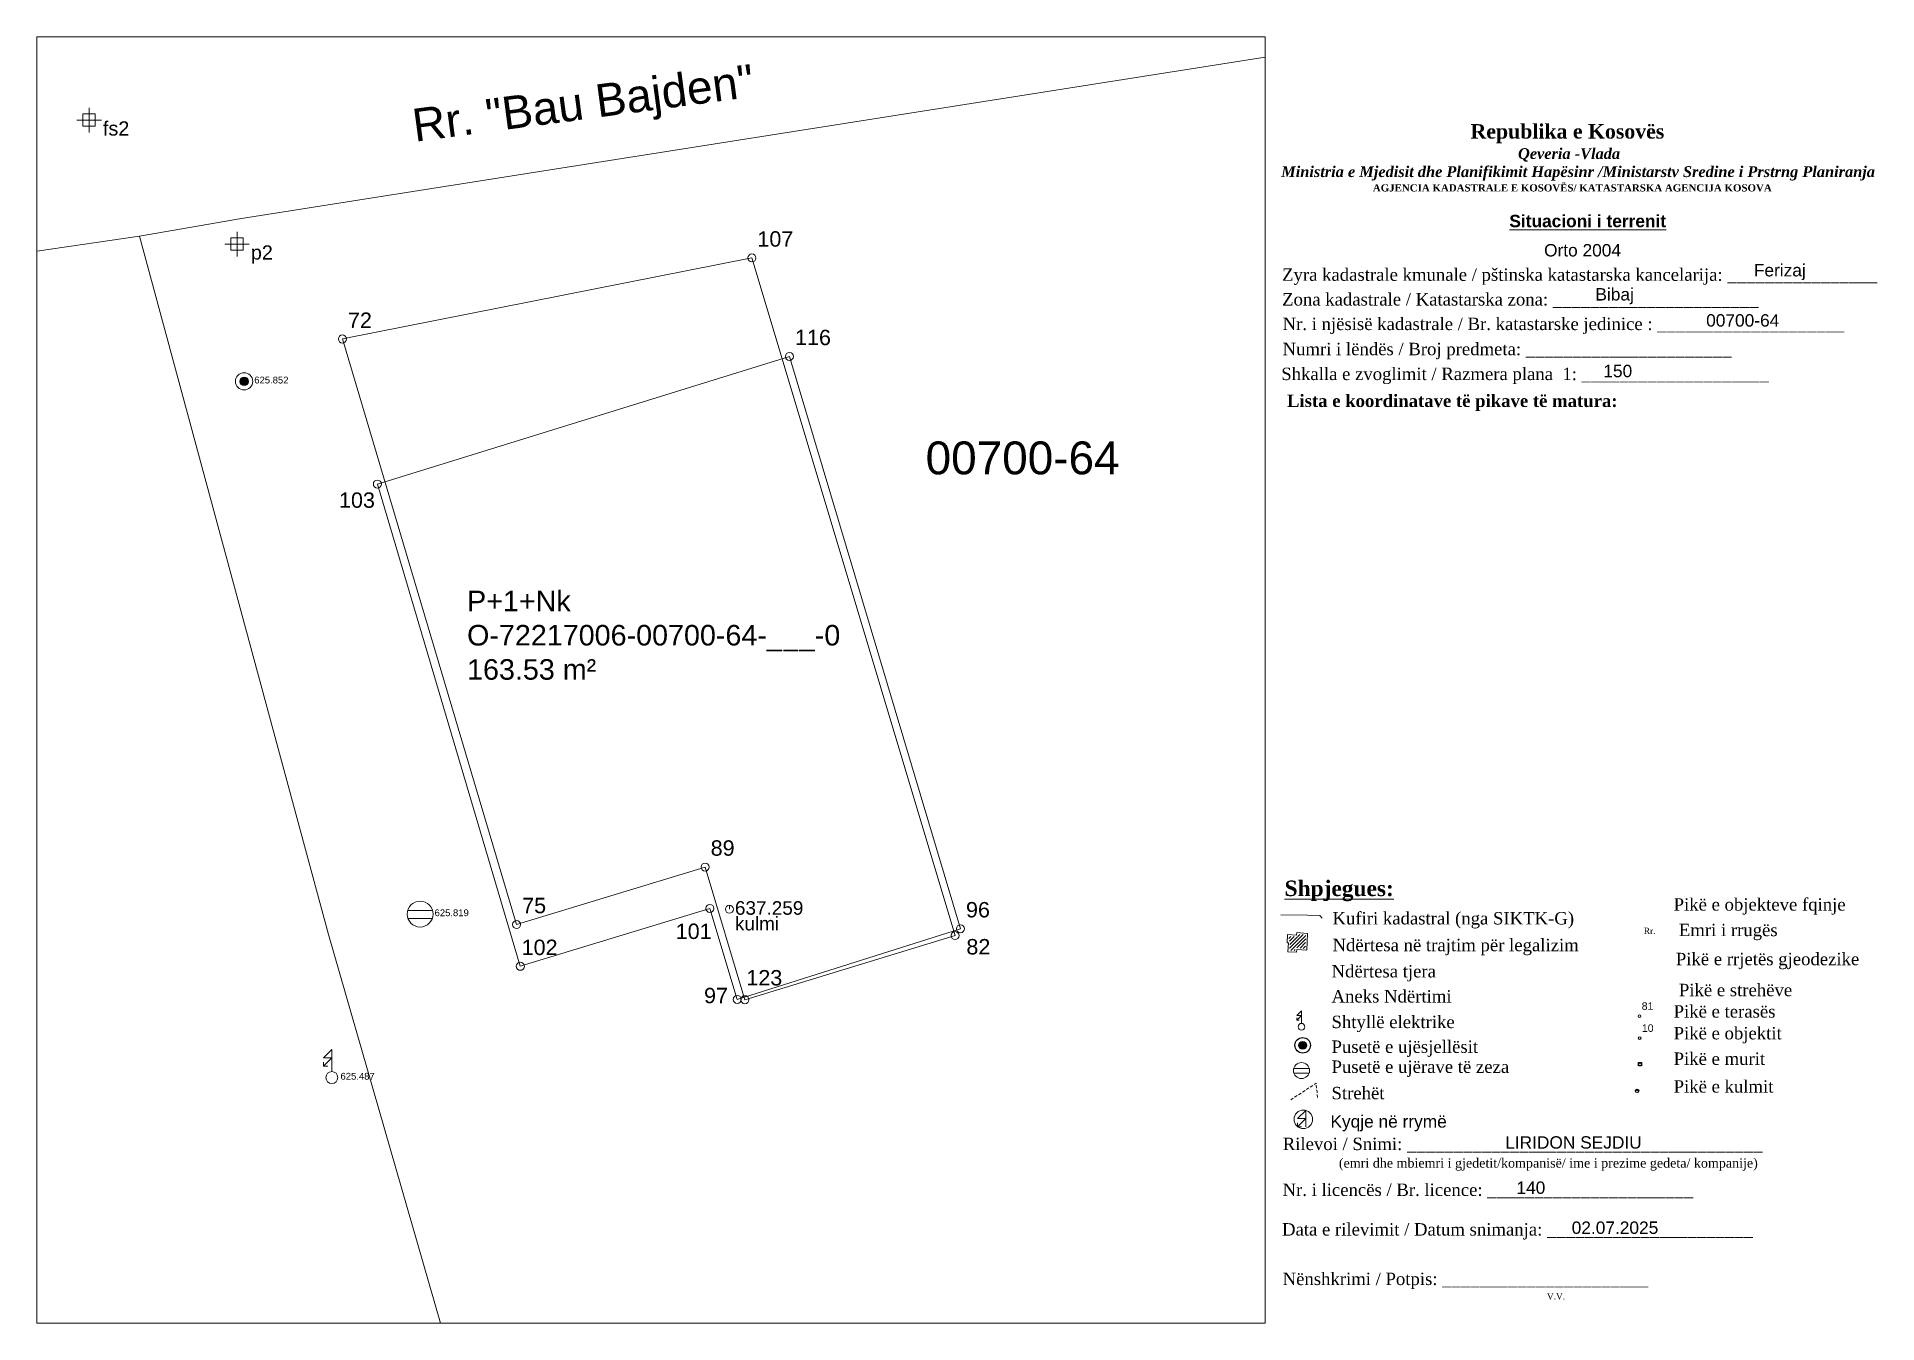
# Paper-space layout 'Layout1' of a CAD drawing. Header units: metres, sheet in millimetres. Extents: x 0 to 297, y 0 to 208.
# The model-space entities are those that its viewports show. They can reach past a viewport. Long polylines and large blocks are cut down to what shows.
import ezdxf

# ---------------------------------------------------------------- set-up
doc = ezdxf.new("R2010")
doc.units = ezdxf.units.M
doc.linetypes.add('DASHED', pattern=[0.75, 0.5, -0.25])
doc.layers.get('0').update_dxf_attribs({"lineweight": 0})
for name, color, linetype, lineweight in [('Etazha 0 pikat', 1, 'Continuous', 0), ('Etazha 0 terasa', 6, 'Continuous', 0), ('kati 0', 1, 'Continuous', 0), ('kati 0 fasada', 6, 'Continuous', 0), ('kati 0 pikat', 1, 'Continuous', 0), ('Korniza e jashtme', 7, 'Continuous', 0), ('KULMI', 10, 'Continuous', 0), ('kyqje ujselles', 5, 'Continuous', 0), ('kyqje-rryme', 1, 'Continuous', 0), ('label', 1, 'Continuous', 0), ('Nr Parceles Baze', 7, 'Continuous', 0), ('Parc-Kojshi', 251, 'Continuous', 0), ('Parcela Baze', 7, 'Continuous', 0), ('Parcela kadastrale', 7, 'Continuous', 0), ('Puset fekali', 30, 'Continuous', 0), ('rrjet', 7, 'Continuous', 0), ('Shtyll elektrike', 7, 'Continuous', 0), ('streha', 233, 'Continuous', 0), ('streha pikat', 233, 'Continuous', 0)]:
    doc.layers.add(name, color=color, linetype=linetype, lineweight=lineweight)
doc.styles.get("Standard").update_dxf_attribs({"font": 'arial.ttf'})

# ---------------------------------------------------------------- blocks, each defined once
blk = doc.blocks.new('*X0')
for p, q in [((69.5, 22.78), (70, 22.78)), ((69.5, 22.75), (70, 22.75)), ((69.5, 22.72), (70, 22.72)), ((69.51, 22.81), (69.99, 22.81)), ((69.51, 22.69), (69.99, 22.69)), ((69.52, 22.84), (69.98, 22.84)), ((69.52, 22.66), (69.98, 22.66)), ((69.53, 22.88), (69.97, 22.88)), ((69.53, 22.62), (69.97, 22.62)), ((69.55, 22.91), (69.95, 22.91)), ((69.55, 22.59), (69.95, 22.59)), ((69.58, 22.94), (69.92, 22.94)), ((69.58, 22.56), (69.92, 22.56)), ((69.63, 22.97), (69.87, 22.97)), ((69.63, 22.53), (69.87, 22.53))]:
    blk.add_line(p, q)
blk = doc.blocks.new('Drill Hole')
at = {"color": 0, "linetype": 'ByBlock', "lineweight": -2}
for radius in [0.05, 0.025]:
    blk.add_circle((0, 0), radius, dxfattribs=at)
at = {"color": 0, "linetype": 'ByBlock', "lineweight": -2, "xscale": 0.1000000000000227, "yscale": 0.1000000000000227, "zscale": 0.1000000000000227}
blk.add_blockref('*X0', (-6.975, -2.275), dxfattribs=at)
blk = doc.blocks.new('Settling Basin - PK ujrat e zeza')
at = {"color": 21, "lineweight": 0, "flags": 128}
for points in [[(-0.95, 0.27), (0.96, 0.27)], [(-0.95, -0.33), (0.96, -0.33)]]:
    blk.add_lwpolyline(points, dxfattribs=at)
at = {"color": 21, "lineweight": 0}
blk.add_circle((0, 0), 1, dxfattribs=at)
blk = doc.blocks.new('Puset_Kan_Atmosferik')
blk.add_blockref('Settling Basin - PK ujrat e zeza', (0, 0))
blk = doc.blocks.new('Pole electricity_ Shtyllë Elekrike Druri - tension i lartë')
at = {"color": 1, "linetype": 'ByBlock', "lineweight": 0, "flags": 128}
for points in [[(0, 0.5), (0, 2.35), (-0.7, 1.65), (0, 1.65), (-0.7, 0.95)], [(-0.35, 0.95), (-0.7, 0.95), (-0.7, 1.3)]]:
    blk.add_lwpolyline(points, dxfattribs=at)
at = {"color": 1, "linetype": 'ByBlock', "lineweight": 0}
blk.add_circle((0, 0), 0.5, dxfattribs=at)
blk = doc.blocks.new('Shtylle_Elekrike_Druri')
at = {"color": 1, "lineweight": 0}
blk.add_blockref('Pole electricity_ Shtyllë Elekrike Druri - tension i lartë', (0, 0), dxfattribs=at)
blk = doc.blocks.new('*U24')
at = {"color": 0, "linetype": 'ByBlock', "lineweight": -2, "transparency": 16777216}
blk.add_line((0, 0), (0, 0), dxfattribs=at)
blk.add_circle((0, 0), 0.5, dxfattribs=at)
blk = doc.blocks.new('*U25', base_point=(344.98, 90.05, 619.9))
at = {"layer": 'Etazha 0 terasa', "linetype": 'ByBlock', "insert": (345.34, 91.04), "char_height": 1.217, "attachment_point": 7}
blk.add_mtext('81', dxfattribs=at)
blk = doc.blocks.new('*U26', base_point=(344.98, 90.05, 619.9))
at = {"layer": 'Etazha 0 terasa', "linetype": 'ByBlock', "lineweight": -2}
blk.add_blockref('*U25', (344.98, 90.05, 619.9), dxfattribs=at)
blk = doc.blocks.new('*U27', base_point=(344.98, 90.05, 619.9))
at = {"layer": 'Etazha 0 terasa', "linetype": 'ByBlock', "lineweight": -2}
blk.add_blockref('*U26', (344.98, 90.05, 619.9), dxfattribs=at)
at = {"layer": 'Etazha 0 terasa', "linetype": 'ByBlock', "lineweight": -2, "xscale": 0.4424959465003713, "yscale": 0.4424959465003713, "zscale": 0.4424959465003713}
blk.add_blockref('*U24', (344.98, 90.05, 619.9), dxfattribs=at)
blk = doc.blocks.new('*U28', base_point=(342.04, 86.06, 620.6))
at = {"layer": 'Etazha 0 pikat', "linetype": 'ByBlock', "insert": (342.4, 87.06), "char_height": 1.217, "attachment_point": 7}
blk.add_mtext('10', dxfattribs=at)
blk = doc.blocks.new('*U29', base_point=(342.04, 86.06, 620.6))
at = {"layer": 'Etazha 0 pikat', "linetype": 'ByBlock', "lineweight": -2}
blk.add_blockref('*U28', (342.04, 86.06, 620.6), dxfattribs=at)
blk = doc.blocks.new('*U30', base_point=(342.04, 86.06, 620.6))
at = {"layer": 'Etazha 0 pikat', "linetype": 'ByBlock', "lineweight": -2, "xscale": 0.4424959465003713, "yscale": 0.4424959465003713, "zscale": 0.4424959465003713}
blk.add_blockref('*U24', (342.04, 86.06, 620.6), dxfattribs=at)
at = {"layer": 'Etazha 0 pikat', "linetype": 'ByBlock', "lineweight": -2}
blk.add_blockref('*U29', (342.04, 86.06, 620.6), dxfattribs=at)
blk = doc.blocks.new('*U31')
at = {"color": 0, "linetype": 'ByBlock', "lineweight": -2, "transparency": 16777216}
blk.add_line((0, 0), (0, 0.5), dxfattribs=at)
blk.add_lwpolyline([(-0.5, -0.5), (-0.5, 0.5), (0.5, 0.5), (0.5, -0.5)], close=True, dxfattribs=at)
blk = doc.blocks.new('*U32')
at = {"color": 0, "linetype": 'ByBlock', "lineweight": -2, "transparency": 16777216}
blk.add_line((0, 0), (0, 0.5), dxfattribs=at)
blk.add_circle((0, 0), 0.5, dxfattribs=at)
blk = doc.blocks.new('kkyqje-rryme')
at = {"color": 1, "linetype": 'ByBlock', "lineweight": 0, "flags": 128}
for points in [[(0.036, -0.117), (0.036, 0.14), (-0.093, 0.011), (0.036, 0.011), (-0.093, -0.118)], [(-0.029, -0.118), (-0.093, -0.118), (-0.093, -0.053)]]:
    blk.add_lwpolyline(points, dxfattribs=at)
at = {"color": 1, "linetype": 'ByBlock', "lineweight": 0}
blk.add_circle((0, 0), 0.145, dxfattribs=at)
blk = doc.blocks.new('*U34', base_point=(330.34, 61.08, 601.69))
at = {"layer": 'kyqje-rryme', "linetype": 'ByBlock', "lineweight": -2, "xscale": 10.36363566774858, "yscale": 10.36363566774858, "zscale": 10.36363566774858}
blk.add_blockref('kkyqje-rryme', (330.34, 61.08, 601.69), dxfattribs=at)
blk = doc.blocks.new('*U42', base_point=(7516676.879, 4692408.06, 625.487))
at = {"layer": 'Shtyll elektrike', "color": 0, "linetype": 'ByBlock', "lineweight": -2, "xscale": 0.2894736842483524, "yscale": 0.2894736842483524, "zscale": 0.2894736842483524}
blk.add_blockref('Shtylle_Elekrike_Druri', (7516676.879, 4692408.06, 625.487), dxfattribs=at)
at = {"layer": 'label', "linetype": 'ByBlock', "insert": (7516677.09, 4692408.09, 625.487), "char_height": 0.165, "attachment_point": 4}
blk.add_mtext('{\\C256;625.487}', dxfattribs=at)
blk = doc.blocks.new('*U104', base_point=(7516679.028, 4692412.039, 625.819))
at = {"layer": 'Puset fekali', "color": 0, "linetype": 'ByBlock', "lineweight": -2, "xscale": 0.3149999997639943, "yscale": 0.3149999997639943, "zscale": 0.3149999997639943}
blk.add_blockref('Puset_Kan_Atmosferik', (7516679.028, 4692412.039, 625.819), dxfattribs=at)
at = {"layer": 'label', "linetype": 'ByBlock', "insert": (7516679.3805, 4692412.069, 625.819), "char_height": 0.165, "attachment_point": 4}
blk.add_mtext('{\\C256;625.819}', dxfattribs=at)
blk = doc.blocks.new('*U105', base_point=(7516674.743, 4692425.007, 625.852))
at = {"layer": 'kyqje ujselles', "color": 0, "linetype": 'ByBlock', "lineweight": -2, "xscale": 4.199999999999999, "yscale": 4.199999999999999, "zscale": 4.199999999999999}
blk.add_blockref('Drill Hole', (7516674.743, 4692425.007, 625.852), dxfattribs=at)
at = {"layer": 'label', "linetype": 'ByBlock', "insert": (7516674.9905, 4692425.037, 625.852), "char_height": 0.165, "attachment_point": 4}
blk.add_mtext('{\\C256;625.852}', dxfattribs=at)
blk = doc.blocks.new('*U106', base_point=(7516677.137, 4692426.038, 626.264))
at = {"layer": 'kati 0 pikat', "linetype": 'ByBlock', "lineweight": -2}
blk.add_line((7516677.137, 4692426.038, 626.264), (7516677.137, 4692426.038, 626.264), dxfattribs=at)
blk.add_circle((7516677.137, 4692426.038, 626.264), 0.0975, dxfattribs=at)
at = {"layer": 'kati 0 pikat', "linetype": 'ByBlock', "insert": (7516677.272, 4692426.308, 626.264), "char_height": 0.375, "attachment_point": 7}
blk.add_mtext('72', dxfattribs=at)
blk = doc.blocks.new('*U107', base_point=(7516681.378, 4692411.784, 626.264))
at = {"layer": 'kati 0 pikat', "linetype": 'ByBlock', "lineweight": -2}
blk.add_line((7516681.378, 4692411.784, 626.264), (7516681.378, 4692411.784, 626.264), dxfattribs=at)
blk.add_circle((7516681.378, 4692411.784, 626.264), 0.0975, dxfattribs=at)
at = {"layer": 'kati 0 pikat', "linetype": 'ByBlock', "insert": (7516681.513, 4692412.054, 626.264), "char_height": 0.375, "attachment_point": 7}
blk.add_mtext('75', dxfattribs=at)
blk = doc.blocks.new('*U114', base_point=(7516692.052, 4692411.516, 626.264))
at = {"layer": 'kati 0 pikat', "linetype": 'ByBlock', "lineweight": -2}
blk.add_line((7516692.052, 4692411.516, 626.264), (7516692.052, 4692411.516, 626.264), dxfattribs=at)
blk.add_circle((7516692.052, 4692411.516, 626.264), 0.0975, dxfattribs=at)
at = {"layer": 'kati 0 pikat', "linetype": 'ByBlock', "insert": (7516692.328, 4692411.051, 626.264), "char_height": 0.375, "attachment_point": 7}
blk.add_mtext('82', dxfattribs=at)
blk = doc.blocks.new('*U121', base_point=(7516685.967, 4692413.184, 626.264))
at = {"layer": 'kati 0 pikat', "linetype": 'ByBlock', "lineweight": -2}
blk.add_line((7516685.967, 4692413.184, 626.264), (7516685.967, 4692413.184, 626.264), dxfattribs=at)
blk.add_circle((7516685.967, 4692413.184, 626.264), 0.0975, dxfattribs=at)
at = {"layer": 'kati 0 pikat', "linetype": 'ByBlock', "insert": (7516686.102, 4692413.454, 626.264), "char_height": 0.375, "attachment_point": 7}
blk.add_mtext('89', dxfattribs=at)
blk = doc.blocks.new('*U128', base_point=(7516692.183, 4692411.682, 633.75))
at = {"layer": 'streha pikat', "linetype": 'ByBlock', "lineweight": -2}
blk.add_line((7516692.183, 4692411.682, 633.75), (7516692.183, 4692411.682, 633.75), dxfattribs=at)
blk.add_circle((7516692.183, 4692411.682, 633.75), 0.0975, dxfattribs=at)
at = {"layer": 'streha pikat', "linetype": 'ByBlock', "insert": (7516692.318, 4692411.952, 633.75), "char_height": 0.375, "attachment_point": 7}
blk.add_mtext('96', dxfattribs=at)
blk = doc.blocks.new('*U129', base_point=(7516686.748, 4692409.96, 635.102))
at = {"layer": 'streha pikat', "linetype": 'ByBlock', "lineweight": -2}
blk.add_line((7516686.748, 4692409.96, 635.102), (7516686.748, 4692409.96, 635.102), dxfattribs=at)
blk.add_circle((7516686.748, 4692409.96, 635.102), 0.0975, dxfattribs=at)
at = {"layer": 'streha pikat', "linetype": 'ByBlock', "insert": (7516685.941, 4692409.863, 635.102), "char_height": 0.375, "attachment_point": 7}
blk.add_mtext('97', dxfattribs=at)
blk = doc.blocks.new('*U130', base_point=(7516686.557, 4692412.155, 637.259))
at = {"layer": 'KULMI', "color": 97, "linetype": 'ByBlock', "lineweight": -2}
blk.add_line((7516686.557, 4692412.155, 637.259), (7516686.557, 4692412.2525, 637.259), dxfattribs=at)
blk.add_circle((7516686.557, 4692412.155, 637.259), 0.0975, dxfattribs=at)
at = {"layer": 'KULMI', "linetype": 'ByBlock', "char_height": 0.33}
for s, insert, attachment_point in [('{\\fArial|b0|i0|c0|p34;\\C30;637.259}', (7516686.692, 4692412.185, 637.259), 4), ('{\\fArial|b0|i0|c0|p34;\\C55;\\c5411237;kulmi}', (7516686.692, 4692411.9714, 637.259), 1)]:
    blk.add_mtext(s, dxfattribs=dict(at, insert=insert, attachment_point=attachment_point))
blk = doc.blocks.new('*U131', base_point=(7516686.082, 4692412.175, 633.75))
at = {"layer": 'streha pikat', "linetype": 'ByBlock', "lineweight": -2}
blk.add_line((7516686.082, 4692412.175, 633.75), (7516686.082, 4692412.175, 633.75), dxfattribs=at)
blk.add_circle((7516686.082, 4692412.175, 633.75), 0.0975, dxfattribs=at)
at = {"layer": 'streha pikat', "linetype": 'ByBlock', "insert": (7516685.251, 4692411.427, 633.75), "char_height": 0.375, "attachment_point": 7}
blk.add_mtext('101', dxfattribs=at)
blk = doc.blocks.new('*U132', base_point=(7516681.468, 4692410.767, 633.606))
at = {"layer": 'streha pikat', "linetype": 'ByBlock', "lineweight": -2}
blk.add_line((7516681.468, 4692410.767, 633.606), (7516681.468, 4692410.767, 633.606), dxfattribs=at)
blk.add_circle((7516681.468, 4692410.767, 633.606), 0.0975, dxfattribs=at)
at = {"layer": 'streha pikat', "linetype": 'ByBlock', "insert": (7516681.5, 4692411.036, 633.606), "char_height": 0.375, "attachment_point": 7}
blk.add_mtext('102', dxfattribs=at)
blk = doc.blocks.new('*U133', base_point=(7516677.987, 4692422.506, 633.703))
at = {"layer": 'streha pikat', "linetype": 'ByBlock', "lineweight": -2}
blk.add_line((7516677.987, 4692422.506, 633.703), (7516677.987, 4692422.506, 633.703), dxfattribs=at)
blk.add_circle((7516677.987, 4692422.506, 633.703), 0.0975, dxfattribs=at)
at = {"layer": 'streha pikat', "linetype": 'ByBlock', "insert": (7516677.054, 4692421.923, 633.703), "char_height": 0.375, "attachment_point": 7}
blk.add_mtext('103', dxfattribs=at)
blk = doc.blocks.new('*U136', base_point=(7516687.105, 4692428.011, 626.264))
at = {"layer": 'kati 0 pikat', "linetype": 'ByBlock', "lineweight": -2}
blk.add_line((7516687.105, 4692428.011, 626.264), (7516687.105, 4692428.011, 626.264), dxfattribs=at)
blk.add_circle((7516687.105, 4692428.011, 626.264), 0.0975, dxfattribs=at)
at = {"layer": 'kati 0 pikat', "linetype": 'ByBlock', "insert": (7516687.24, 4692428.281, 626.264), "char_height": 0.375, "attachment_point": 7}
blk.add_mtext('107', dxfattribs=at)
blk = doc.blocks.new('*U145', base_point=(7516688.021, 4692425.613, 633.738))
at = {"layer": 'streha pikat', "linetype": 'ByBlock', "lineweight": -2}
blk.add_line((7516688.021, 4692425.613, 633.738), (7516688.021, 4692425.613, 633.738), dxfattribs=at)
blk.add_circle((7516688.021, 4692425.613, 633.738), 0.0975, dxfattribs=at)
at = {"layer": 'streha pikat', "linetype": 'ByBlock', "insert": (7516688.156, 4692425.883, 633.738), "char_height": 0.375, "attachment_point": 7}
blk.add_mtext('116', dxfattribs=at)
blk = doc.blocks.new('*U148', base_point=(7516670.969, 4692431.366, 627.336))
at = {"layer": 'rrjet', "color": 93, "linetype": 'ByBlock', "lineweight": -2}
for p, q in [((7516670.969, 4692431.066, 627.336), (7516670.969, 4692431.666, 627.336)), ((7516670.669, 4692431.366, 627.336), (7516671.269, 4692431.366, 627.336))]:
    blk.add_line(p, q, dxfattribs=at)
at = {"layer": 'rrjet', "color": 93, "linetype": 'ByBlock', "lineweight": -2, "elevation": 627.336}
blk.add_lwpolyline([(7516670.819, 4692431.216), (7516670.819, 4692431.516), (7516671.119, 4692431.516), (7516671.119, 4692431.216)], close=True, dxfattribs=at)
at = {"layer": 'rrjet', "linetype": 'ByBlock', "insert": (7516671.306, 4692431.336, 627.336), "char_height": 0.345, "attachment_point": 1}
blk.add_mtext('{\\fArial|b0|i0|c0|p34;\\C137;\\c8355647;fs2}', dxfattribs=at)
blk = doc.blocks.new('*U150', base_point=(7516674.57, 4692428.347, 625.805))
at = {"layer": 'rrjet', "color": 93, "linetype": 'ByBlock', "lineweight": -2}
for p, q in [((7516674.27, 4692428.347, 625.805), (7516674.87, 4692428.347, 625.805)), ((7516674.57, 4692428.047, 625.805), (7516674.57, 4692428.647, 625.805))]:
    blk.add_line(p, q, dxfattribs=at)
at = {"layer": 'rrjet', "color": 93, "linetype": 'ByBlock', "lineweight": -2, "elevation": 625.805}
blk.add_lwpolyline([(7516674.42, 4692428.197), (7516674.42, 4692428.497), (7516674.72, 4692428.497), (7516674.72, 4692428.197)], close=True, dxfattribs=at)
at = {"layer": 'rrjet', "linetype": 'ByBlock', "insert": (7516674.907, 4692428.317, 625.805), "char_height": 0.345, "attachment_point": 1}
blk.add_mtext('{\\fArial|b0|i0|c0|p34;\\C137;\\c8355647;p2}', dxfattribs=at)
blk = doc.blocks.new('*U152', base_point=(7516686.935, 4692409.955, 626.264))
at = {"layer": 'kati 0 pikat', "linetype": 'ByBlock', "lineweight": -2}
blk.add_line((7516686.935, 4692409.955, 626.264), (7516686.935, 4692409.955, 626.264), dxfattribs=at)
blk.add_circle((7516686.935, 4692409.955, 626.264), 0.0975, dxfattribs=at)
at = {"layer": 'kati 0 pikat', "linetype": 'ByBlock', "insert": (7516686.971, 4692410.296, 626.264), "char_height": 0.375, "attachment_point": 7}
blk.add_mtext('123', dxfattribs=at)

msp = doc.modelspace()

# ---------------------------------------------------------------- linework, layer by layer
at = {"layer": 'kati 0', "elevation": 626.264, "flags": 128}
msp.add_lwpolyline([(7516687.105, 4692428.011), (7516692.052, 4692411.516), (7516686.935, 4692409.955), (7516685.967, 4692413.184), (7516681.378, 4692411.784), (7516677.137, 4692426.038)], close=True, dxfattribs=at)
at = {"layer": 'kati 0', "elevation": 625.998, "flags": 128}
msp.add_lwpolyline([(7516677.137, 4692426.038), (7516681.378, 4692411.784)], dxfattribs=at)
at = {"layer": 'Parc-Kojshi'}
msp.add_lwpolyline([(7516653.89, 4692425.86), (7516672.2, 4692428.54)], dxfattribs=at)
at = {"layer": 'Parcela Baze', "flags": 128}
msp.add_lwpolyline([(7516718.331, 4692435.856), (7516674.68, 4692428.97), (7516672.2, 4692428.54), (7516676.8, 4692411.54), (7516688.82, 4692369.8), (7516700.45, 4692326.5), (7516700.84, 4692322.801), (7516704.59, 4692287.19), (7516735.21, 4692261.76), (7516728.88, 4692300.6), (7516744.84, 4692311.44), (7516742.12, 4692328.76), (7516742.58, 4692340.74), (7516732.02, 4692382.21)], close=True, dxfattribs=at)
at = {"layer": 'streha', "flags": 128}
for points, elevation in [([(7516688.021, 4692425.613), (7516677.987, 4692422.506)], 633.738), ([(7516692.183, 4692411.682), (7516688.021, 4692425.613)], 633.75), ([(7516681.468, 4692410.767), (7516677.987, 4692422.506)], 633.606), ([(7516692.183, 4692411.682), (7516686.748, 4692409.96), (7516686.082, 4692412.175), (7516681.468, 4692410.767)], 633.75)]:
    msp.add_lwpolyline(points, dxfattribs=dict(at, elevation=elevation))

# ---------------------------------------------------------------- block references
at = {"layer": 'kati 0 pikat', "color": 0}
for name, p in [('*U136', (7516687.105, 4692428.011, 626.264)), ('*U106', (7516677.137, 4692426.038, 626.264)), ('*U121', (7516685.967, 4692413.184, 626.264)), ('*U107', (7516681.378, 4692411.784, 626.264)), ('*U114', (7516692.052, 4692411.516, 626.264)), ('*U152', (7516686.935, 4692409.955, 626.264))]:
    msp.add_blockref(name, p, dxfattribs=at)
at = {"layer": 'KULMI', "color": 0}
msp.add_blockref('*U130', (7516686.557, 4692412.155, 637.259), dxfattribs=at)
at = {"layer": 'kyqje ujselles', "color": 0}
msp.add_blockref('*U105', (7516674.743, 4692425.007, 625.852), dxfattribs=at)
at = {"layer": 'Puset fekali', "color": 0}
msp.add_blockref('*U104', (7516679.028, 4692412.039, 625.819), dxfattribs=at)
at = {"layer": 'rrjet', "color": 0}
for name, p in [('*U148', (7516670.969, 4692431.366, 627.336)), ('*U150', (7516674.57, 4692428.347, 625.805))]:
    msp.add_blockref(name, p, dxfattribs=at)
at = {"layer": 'Shtyll elektrike', "color": 0}
msp.add_blockref('*U42', (7516676.879, 4692408.06, 625.487), dxfattribs=at)
at = {"layer": 'streha pikat', "color": 0}
for name, p in [('*U145', (7516688.021, 4692425.613, 633.738)), ('*U133', (7516677.987, 4692422.506, 633.703)), ('*U131', (7516686.082, 4692412.175, 633.75)), ('*U128', (7516692.183, 4692411.682, 633.75)), ('*U132', (7516681.468, 4692410.767, 633.606)), ('*U129', (7516686.748, 4692409.96, 635.102))]:
    msp.add_blockref(name, p, dxfattribs=at)

# ---------------------------------------------------------------- texts
at = {"layer": 'kati 0', "color": 0, "insert": (7516680.171, 4692419.911), "char_height": 0.5, "attachment_point": 1}
msp.add_mtext_dynamic_manual_height_columns('P+1+Nk^JO-72217006-00700-64-___-0\\P163.53 m²', width=11.66999, gutter_width=1, heights=[0], dxfattribs=at)
at = {"layer": 'Nr Parceles Baze'}
msp.add_text('Rr. "Bau Bajden"', height=0.8, rotation=7.5892, dxfattribs=at).set_placement((7516678.9, 4692430.837))
msp.add_text('00700-64', height=0.8, dxfattribs=at).set_placement((7516691.335, 4692422.744))

psp = doc.layouts.get("Layout1")

# ---------------------------------------------------------------- hatches: boundary and pattern name
at = {"layer": 'kati 0 fasada'}
h = psp.add_hatch(dxfattribs=at)
h.set_pattern_fill('ANSI31', color=256, scale=0.124587)
h.set_pattern_definition([(45, (-1871450.2512, -1176171.17354), (-0.27970504433, 0.27970504433), [])])
h.paths.add_polyline_path([(204.9, 62.91), (203.64, 63), (203.61, 62.59), (202.18, 62.69), (202.12, 61.88), (202.35, 61.87), (202.24, 60.41), (203.14, 60.36), (203.21, 60.83), (204.8, 60.7)])

# ---------------------------------------------------------------- linework, layer by layer
at = {"layer": 'kati 0 fasada', "color": 7, "linetype": 'Continuous', "lineweight": 13}
psp.add_lwpolyline([(205.16, 63.14), (205.03, 60.43), (203.42, 60.57), (203.36, 60.1), (201.97, 60.18), (202.08, 61.63), (201.85, 61.64), (201.95, 62.96), (203.38, 62.85), (203.42, 63.27)], close=True, dxfattribs=at)
at = {"layer": 'Parcela kadastrale', "flags": 128}
psp.add_lwpolyline([(200.87, 66.16), (205.17, 66.1), (207.17, 66.01), (207.55, 65.58)], dxfattribs=at)
at = {"layer": 'streha', "linetype": 'DASHED', "flags": 128}
psp.add_lwpolyline([(202.45, 36.29), (205.06, 37.98), (206.55, 38.98), (206.79, 36.45)], dxfattribs=at)

# ---------------------------------------------------------------- block references
at = {"color": 25, "linetype": 'ByBlock', "lineweight": -2, "xscale": 0.5349036802561624, "yscale": 0.5349036802561624, "zscale": 0.5349036802561624}
psp.add_blockref('*U31', (258.84, 42.04, 383.3), dxfattribs=at)
at = {"color": 97, "linetype": 'ByBlock', "lineweight": -2, "xscale": 0.5465772699824809, "yscale": 0.5465772699824809, "zscale": 0.5465772699824809}
psp.add_blockref('*U32', (258.37, 37.72, 397.83), dxfattribs=at)
at = {"layer": 'Etazha 0 pikat'}
psp.add_blockref('*U30', (258.78, 46.23, 620.6), dxfattribs=at)
at = {"layer": 'Etazha 0 terasa'}
psp.add_blockref('*U27', (258.75, 49.8, 619.9), dxfattribs=at)
at = {"layer": 'kyqje ujselles', "color": 0, "linetype": 'ByBlock', "lineweight": -2, "xscale": 24.999995000001, "yscale": 24.999995000001, "zscale": 24.999995000001}
psp.add_blockref('Drill Hole', (204.39, 45.08, 619.52), dxfattribs=at)
at = {"layer": 'kyqje-rryme'}
psp.add_blockref('*U34', (204.49, 33.13, 601.69), dxfattribs=at)
at = {"layer": 'Puset fekali', "color": 0, "linetype": 'ByBlock', "lineweight": -2, "xscale": 1.298461642721147, "yscale": 1.298461642721147, "zscale": 1.298461642721147}
psp.add_blockref('Puset_Kan_Atmosferik', (204.19, 41, 459.81), dxfattribs=at)
at = {"layer": 'Shtyll elektrike', "color": 0, "linetype": 'ByBlock', "lineweight": -2, "xscale": 1.102172484047922, "yscale": 1.102172484047922, "zscale": 1.102172484047922}
psp.add_blockref('Shtylle_Elekrike_Druri', (204.19, 48.07, 326.06), dxfattribs=at)

# ---------------------------------------------------------------- texts
for s, p in [('Orto 2004', (243.35, 172.42)), ('00700-64', (269.52, 161.1)), ('150', (252.92, 152.93)), ('Kyqje në rrymë', (208.86, 31.79)), ('LIRIDON SEJDIU', (237.07, 28.4)), ('140  ', (238.89, 21.1)), ('02.07.2025', (247.81, 14.64))]:
    psp.add_text(s, height=2).set_placement(p)
at = {"attachment_point": 1}
for s, insert, char_height, width in [('\\pi79.65619;{\\fBook Antiqua|b1|i0|c0|p18;\\H1.3333x;Republika e Kosovës\\fTimes New Roman|b1|i0|c0|p18;\\P\\pi87.31191;\\fBook Antiqua|b1|i1|c0|p18;\\H0.75x;Qeveria -Vlada\\P\\pi49.08275;\\fTimes New Roman|b1|i1|c0|p18;Ministria e Mjedisit dhe Planifikimit Hapësinr /Ministarstv Sredine i Prstrng Planiranja\\P\\pi63.87528;\\fBook Antiqua|b1|i0|c0|p18;\\H0.66668x;AGJENCIA KADASTRALE E KOSOVËS/ KATASTARSKA AGENCIJA KOSOVA}', (151.83, 193.78), 1.74651, 191.8237), ('{\\fArial|b1|i0|c0|p34;\\LSituacioni i terrenit }', (237.75, 179.14), 2, 26.5502), ('{\\fTimes New Roman|b0|i0|c0|p18; Zyra kadastrale kmunale / pštinska katastarska kancelarija: ________________}', (200.3, 170.49), 2, 114.6874), ('Ferizaj', (277.22, 171.2), 2, 24.6598), ('{\\fTimes New Roman|b0|i0|c0|p18; Zona kadastrale / Katastarska zona: ______________________}', (200.31, 166.5), 2, 83.344), ('Bibaj', (251.64, 167.31), 2, 24.6598), ('{\\fTimes New Roman|b0|i0|c0|p18;Nr. i njësisë kadastrale / Br. katastarske jedinice : ____________________}', (201.14, 162.54), 2, 98.5379), ('{\\fTimes New Roman|b0|i0|c0|p18; Numri i lëndës / Broj predmeta: ______________________}', (200.38, 158.48), 2, 83.344), ('{\\fTimes New Roman|b0|i0|c0|p18; Shkalla e zvoglimit / Razmera plana  1: ____________________}', (200.17, 154.47), 2, 98.5379), ('{\\fTimes New Roman|b1|i0|c0|p18;Lista e koordinatave të pikave të matura:}', (201.85, 150.12), 2, 98.5379), ('{\\fTimes New Roman|b1|i0|c0|p18;\\LShpjegues:}', (201.46, 71.67), 2.5, 98.5379), ('{\\fTimes New Roman|b0|i0|c0|p18;Pikë e objekteve fqinje}', (264.27, 68.82, -3193.16), 2, 98.5379), ('{\\fTimes New Roman|b0|i0|c0|p18;Kufiri kadastral (nga SIKTK-G)}', (209.19, 66.59), 2, 98.5379), ('{\\fTimes New Roman|b0|i0|c0|p18;Rr.}', (259.45, 64.06, -1596.58), 1, 98.5379), ('{\\fTimes New Roman|b0|i0|c0|p18;Emri i rrugës }', (265.12, 64.7, -1596.58), 2, 98.5379), ('{\\fTimes New Roman|b0|i0|c0|p18;Ndërtesa në trajtim për legalizim}', (209.19, 62.27), 2, 98.5379), ('{\\fTimes New Roman|b0|i0|c0|p18;Pikë e rrjetës gjeodezike}', (264.63, 60.01, -1596.58), 2, 98.5379), ('{\\fTimes New Roman|b0|i0|c0|p18;Ndërtesa tjera}', (209.04, 58.04), 2, 98.5379), ('{\\fTimes New Roman|b0|i0|c0|p18;Aneks Ndërtimi}', (209.04, 53.99), 2, 98.5379), ('{\\fTimes New Roman|b0|i0|c0|p18;Pikë e strehëve}', (265.12, 55.01, -1596.58), 2, 98.5379), ('{\\fTimes New Roman|b0|i0|c0|p18;Pikë e terasës}', (264.27, 51.55, -3193.16), 2, 98.5379), ('{\\fTimes New Roman|b0|i0|c0|p18;Shtyllë elektrike}', (209.04, 49.86), 2, 98.5379), ('{\\fTimes New Roman|b0|i0|c0|p18;Pikë e objektit}', (264.27, 48.04, -3193.16), 2, 98.5379), ('{\\fTimes New Roman|b0|i0|c0|p18;Pusetë e ujësjellësit}', (209.04, 45.86), 2, 98.5379), ('{\\fTimes New Roman|b0|i0|c0|p18;Pusetë e ujërave të zeza}', (209.04, 42.63), 2, 98.5379), ('{\\fTimes New Roman|b0|i0|c0|p18;Pikë e murit}', (264.27, 43.92, -3193.16), 2, 98.5379), ('{\\fTimes New Roman|b0|i0|c0|p18;Pikë e kulmit}', (264.27, 39.44, -3193.16), 2, 98.5379), ('{\\fTimes New Roman|b0|i0|c0|p18;Strehët}', (209.04, 38.37), 2, 98.5379), ('{\\fTimes New Roman|b0|i0|c0|p18; Rilevoi / Snimi: ______________________________________\\P             \\H0.75x;(emri dhe mbiemri i gjedetit/kompanisë/ ime i prezime gedeta/ kompanije)}', (200.41, 30.17), 2, 87.3883), ('{\\fTimes New Roman|b0|i0|c0|p18; Nr. i licencës / Br. licence: ______________________\\P                                }', (200.38, 22.76), 2, 83.344), ('{\\fTimes New Roman|b0|i0|c0|p18; Data e rilevimit / Datum snimanja: ______________________\\P                                 }', (200.29, 16.37), 2, 83.344), ('{\\fTimes New Roman|b0|i0|c0|p18; Nënshkrimi / Potpis: ______________________\\P\\H0.5x;                                                                                                                   V.V.\\P\\H2.00001x;                                ', (200.39, 8.38), 2, 83.344)]:
    psp.add_mtext(s, dxfattribs=dict(at, insert=insert, char_height=char_height, width=width))

# ---------------------------------------------------------------- viewports
at = {"layer": 'Korniza e jashtme', "view_target_point": (370776.427, 310629.57)}
psp.add_viewport(center=(99.17, 104.05), size=(198.31, 207.652), view_center_point=(7145908.222, 4381788.167), view_height=31.3145, dxfattribs=at)

doc.saveas('drawing.dxf')
